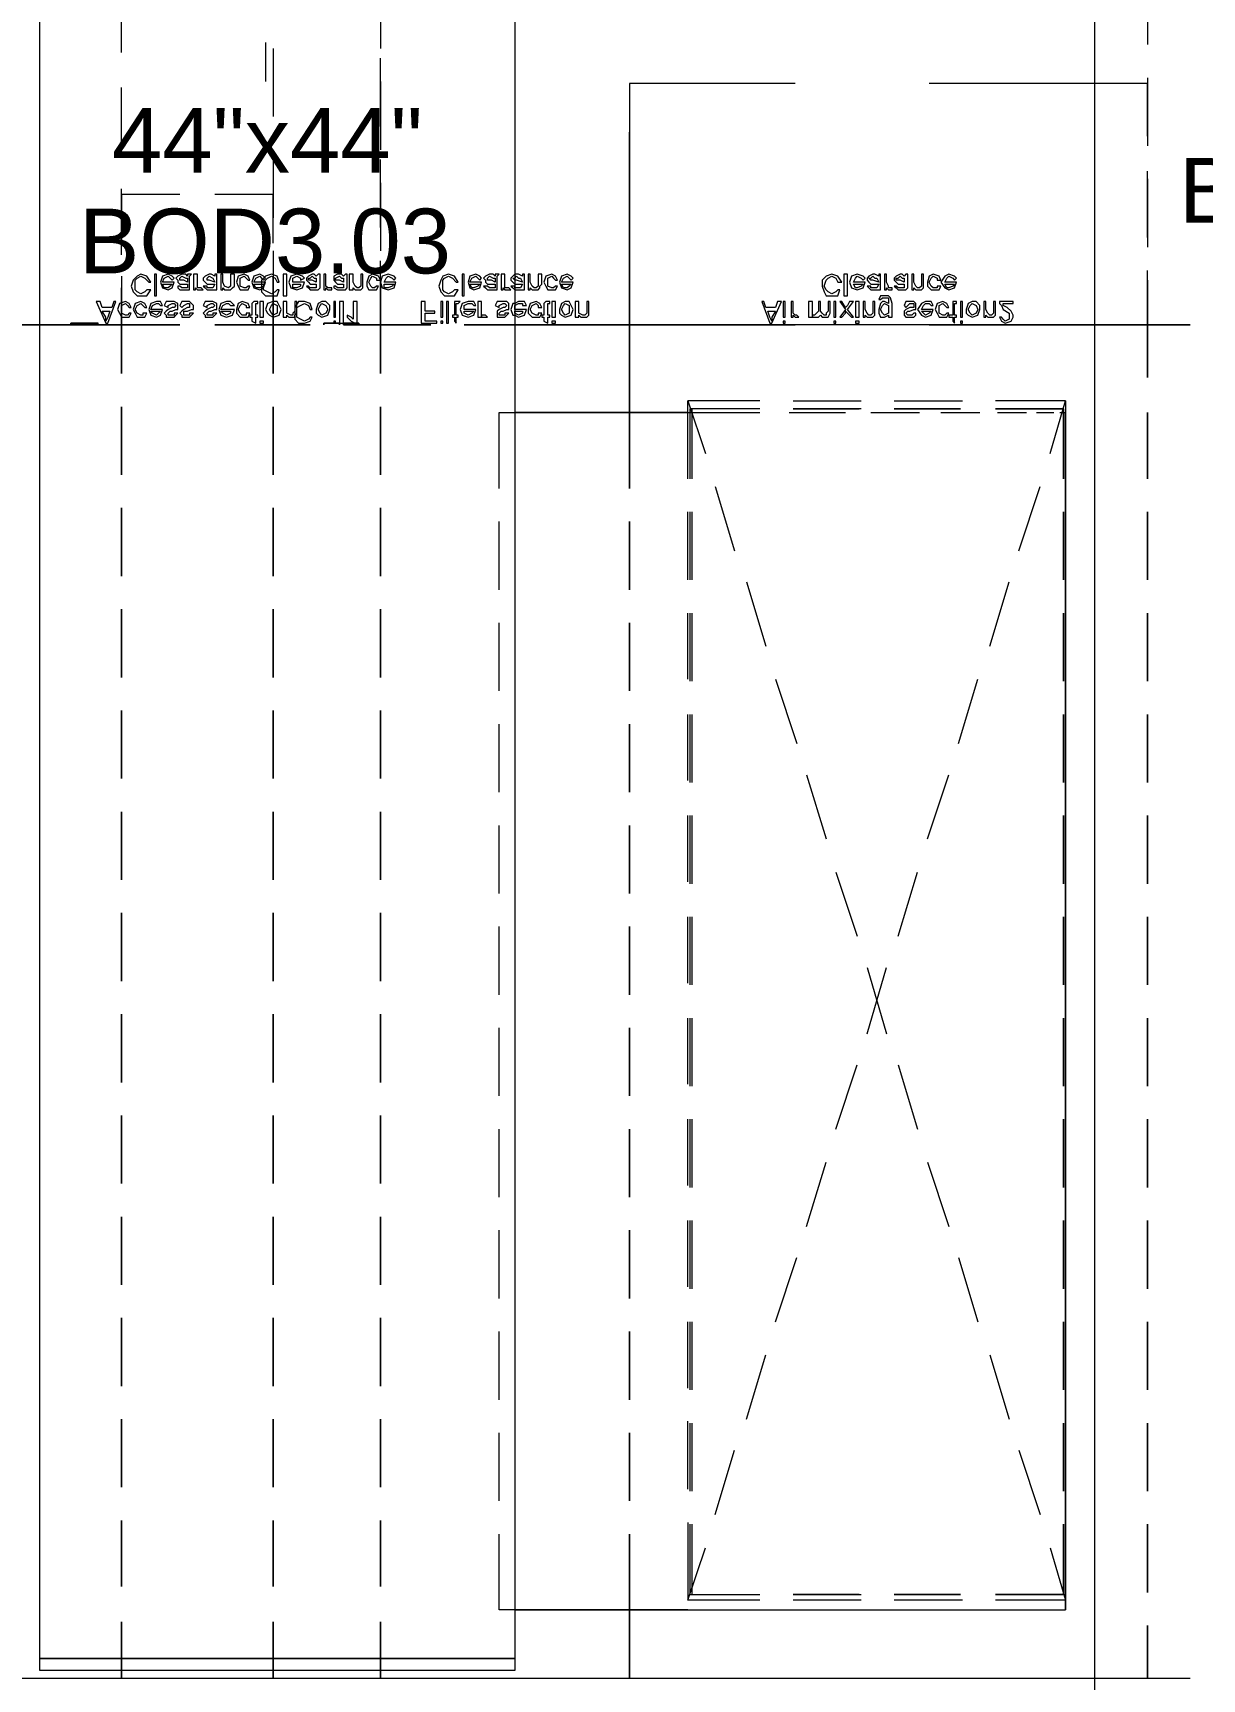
# Model space of a CAD drawing. Header units: metres. Extents: x 39 to 278, y -7 to 151.
# Drawn here: x 59.252 to 62.005, y 26.071 to 29.947 of the extents above; entities that cross this region are included whole.
import ezdxf

# ---------------------------------------------------------------- set-up
doc = ezdxf.new("R2010")
doc.units = ezdxf.units.M
doc.layers.add('HVAC - Ductos', color=5, linetype='Continuous', lineweight=50)
doc.layers.add('PDF_Geometry', color=7, linetype='Continuous', true_color=0xaaaaaa)
doc.layers.add('PDF_Text', color=7, linetype='Continuous')
doc.styles.add('PDF Helvetica', font='')
doc.styles.get('PDF Helvetica').set_extended_font_data('Helvetica')

msp = doc.modelspace()

# ---------------------------------------------------------------- linework, layer by layer
at = {"layer": 'HVAC - Ductos', "lineweight": 0}
for points in [[(62.8706, 31.7708), (62.8706, 25.6703), (61.7522, 25.6703), (61.7522, 31.7708)], [(60.3864, 31.1383), (60.3864, 26.1195), (59.268, 26.1195), (59.268, 31.1383)], [(59.5246, 29.3599), (59.5292, 29.3599), (59.52, 29.3737), (59.5063, 29.3783), (59.4972, 29.3737), (59.488, 29.3645), (59.4834, 29.3507), (59.488, 29.337), (59.4972, 29.3279), (59.5063, 29.3279), (59.52, 29.3279), (59.5292, 29.3416), (59.52, 29.3416), (59.5155, 29.337), (59.5063, 29.3325), (59.4972, 29.337), (59.4926, 29.3416), (59.4926, 29.3507), (59.4926, 29.3645), (59.4972, 29.3691), (59.5063, 29.3737), (59.5155, 29.3691)], [(59.5384, 29.3783), (59.5384, 29.3279), (59.543, 29.3279), (59.543, 29.3783)], [(59.5797, 29.3645), (59.5843, 29.3691), (59.5797, 29.3737), (59.5705, 29.3783), (59.5568, 29.3737), (59.5522, 29.3599), (59.5568, 29.3462), (59.5705, 29.3416), (59.5797, 29.3462), (59.5843, 29.3599), (59.5568, 29.3599), (59.5613, 29.3691), (59.5705, 29.3737), (59.5751, 29.3691)], [(59.6163, 29.3737), (59.6118, 29.3783), (59.6026, 29.3783), (59.5934, 29.3737), (59.5888, 29.3691), (59.5934, 29.3645), (59.5934, 29.3599), (59.598, 29.3553), (59.6072, 29.3553), (59.6163, 29.3553), (59.6163, 29.3462), (59.6072, 29.3462), (59.6026, 29.3462), (59.598, 29.3507), (59.5934, 29.3507), (59.5934, 29.3462), (59.598, 29.3416), (59.6072, 29.3416), (59.6163, 29.3416), (59.6209, 29.3416), (59.6209, 29.3462), (59.6209, 29.3553), (59.6209, 29.3599), (59.6209, 29.3737), (59.6255, 29.3783), (59.6163, 29.3783)], [(59.6301, 29.3783), (59.6301, 29.3416), (59.6347, 29.3416), (59.6347, 29.3462), (59.6392, 29.3416), (59.6438, 29.3416), (59.653, 29.3416), (59.6484, 29.3462), (59.6438, 29.3462), (59.6392, 29.3462), (59.6392, 29.3507), (59.6392, 29.3599), (59.6392, 29.3783)], [(59.6805, 29.3737), (59.6713, 29.3783), (59.6668, 29.3783), (59.6576, 29.3737), (59.653, 29.3691), (59.653, 29.3645), (59.6576, 29.3599), (59.6622, 29.3553), (59.6668, 29.3553), (59.6805, 29.3553), (59.6759, 29.3462), (59.6713, 29.3462), (59.6622, 29.3462), (59.6622, 29.3507), (59.653, 29.3507), (59.6576, 29.3462), (59.6622, 29.3416), (59.6713, 29.3416), (59.6805, 29.3416), (59.6851, 29.3416), (59.6851, 29.3462), (59.6851, 29.3553), (59.6851, 29.3599), (59.6851, 29.3737), (59.6851, 29.3783), (59.6805, 29.3783)], [(59.6942, 29.3783), (59.6942, 29.3416), (59.6988, 29.3416), (59.6988, 29.3462), (59.7034, 29.3416), (59.7126, 29.3416), (59.7172, 29.3416), (59.7218, 29.3462), (59.7263, 29.3507), (59.7263, 29.3553), (59.7263, 29.3783), (59.7172, 29.3783), (59.7172, 29.3553), (59.7172, 29.3507), (59.7126, 29.3462), (59.7034, 29.3507), (59.6988, 29.3599), (59.6988, 29.3783)], [(59.7584, 29.3645), (59.763, 29.3645), (59.7584, 29.3737), (59.7493, 29.3783), (59.7355, 29.3737), (59.7309, 29.3599), (59.7355, 29.3507), (59.7401, 29.3416), (59.7493, 29.3416), (59.7584, 29.3416), (59.763, 29.3507), (59.7584, 29.3507), (59.7539, 29.3462), (59.7493, 29.3462), (59.7401, 29.3507), (59.7401, 29.3599), (59.7401, 29.3691), (59.7493, 29.3737), (59.7539, 29.3691)], [(59.795, 29.3645), (59.7996, 29.3691), (59.795, 29.3737), (59.7859, 29.3783), (59.7722, 29.3737), (59.7676, 29.3599), (59.7722, 29.3462), (59.7859, 29.3416), (59.795, 29.3462), (59.7996, 29.3599), (59.7722, 29.3599), (59.7768, 29.3691), (59.7859, 29.3737), (59.7905, 29.3691)], [(59.8272, 29.3599), (59.8318, 29.3599), (59.8272, 29.3737), (59.8134, 29.3783), (59.7996, 29.3737), (59.7905, 29.3645), (59.7905, 29.3507), (59.7905, 29.337), (59.7996, 29.3279), (59.8134, 29.3279), (59.8272, 29.3279), (59.8318, 29.3416), (59.8272, 29.3416), (59.8226, 29.337), (59.8134, 29.3325), (59.8042, 29.337), (59.795, 29.3416), (59.795, 29.3507), (59.7996, 29.3645), (59.8042, 29.3691), (59.8134, 29.3737), (59.8226, 29.3691)], [(59.8409, 29.3783), (59.8409, 29.3279), (59.8501, 29.3279), (59.8501, 29.3783)], [(59.8822, 29.3645), (59.8914, 29.3691), (59.8868, 29.3737), (59.873, 29.3783), (59.8593, 29.3737), (59.8547, 29.3599), (59.8593, 29.3462), (59.873, 29.3416), (59.8868, 29.3462), (59.8914, 29.3599), (59.8638, 29.3599), (59.8638, 29.3691), (59.873, 29.3737), (59.8822, 29.3691)], [(59.9188, 29.3737), (59.9142, 29.3783), (59.9097, 29.3783), (59.9005, 29.3737), (59.8959, 29.3691), (59.8959, 29.3645), (59.9005, 29.3599), (59.9051, 29.3553), (59.9097, 29.3553), (59.9188, 29.3553), (59.9188, 29.3462), (59.9142, 29.3462), (59.9051, 29.3462), (59.9005, 29.3507), (59.8959, 29.3507), (59.9005, 29.3462), (59.9051, 29.3416), (59.9142, 29.3416), (59.9188, 29.3416), (59.9234, 29.3416), (59.928, 29.3462), (59.928, 29.3553), (59.928, 29.3599), (59.928, 29.3737), (59.928, 29.3783), (59.9234, 29.3783)], [(59.9372, 29.3783), (59.9372, 29.3416), (59.9418, 29.3416), (59.9418, 29.3462), (59.9464, 29.3416), (59.9509, 29.3416), (59.9555, 29.3416), (59.9555, 29.3462), (59.9509, 29.3462), (59.9464, 29.3462), (59.9418, 29.3507), (59.9418, 29.3599), (59.9418, 29.3783)], [(59.983, 29.3737), (59.9784, 29.3783), (59.9692, 29.3783), (59.9601, 29.3737), (59.9601, 29.3691), (59.9601, 29.3645), (59.9646, 29.3599), (59.9692, 29.3553), (59.9738, 29.3553), (59.983, 29.3553), (59.983, 29.3462), (59.9738, 29.3462), (59.9692, 29.3462), (59.9646, 29.3507), (59.9601, 29.3507), (59.9601, 29.3462), (59.9692, 29.3416), (59.9738, 29.3416), (59.983, 29.3416), (59.9876, 29.3416), (59.9922, 29.3462), (59.9922, 29.3553), (59.9922, 29.3599), (59.9922, 29.3737), (59.9922, 29.3783), (59.9876, 29.3783)], [(59.9968, 29.3783), (59.9968, 29.3416), (60.0059, 29.3416), (60.0059, 29.3462), (60.0105, 29.3416), (60.0151, 29.3416), (60.0243, 29.3416), (60.0289, 29.3462), (60.0289, 29.3507), (60.0289, 29.3553), (60.0289, 29.3783), (60.0243, 29.3783), (60.0243, 29.3553), (60.0243, 29.3507), (60.0197, 29.3462), (60.0151, 29.3462), (60.0105, 29.3507), (60.0059, 29.3599), (60.0059, 29.3783)], [(60.0609, 29.3645), (60.0701, 29.3645), (60.0655, 29.3737), (60.0518, 29.3783), (60.0426, 29.3737), (60.038, 29.3599), (60.038, 29.3507), (60.0426, 29.3416), (60.0518, 29.3416), (60.0609, 29.3416), (60.0655, 29.3507), (60.0609, 29.3507), (60.0564, 29.3462), (60.0518, 29.3462), (60.0472, 29.3507), (60.0426, 29.3599), (60.0472, 29.3691), (60.0518, 29.3737), (60.0609, 29.3691)], [(60.1022, 29.3645), (60.1068, 29.3691), (60.1022, 29.3737), (60.0884, 29.3783), (60.0746, 29.3737), (60.0701, 29.3599), (60.0746, 29.3462), (60.0884, 29.3416), (60.1022, 29.3462), (60.1068, 29.3599), (60.0792, 29.3599), (60.0838, 29.3691), (60.0884, 29.3737), (60.0976, 29.3691)], [(60.2488, 29.3599), (60.2534, 29.3599), (60.2442, 29.3737), (60.2305, 29.3783), (60.2168, 29.3737), (60.2122, 29.3645), (60.2076, 29.3507), (60.2122, 29.337), (60.2214, 29.3279), (60.2305, 29.3279), (60.2442, 29.3279), (60.2534, 29.3416), (60.2442, 29.3416), (60.2396, 29.337), (60.2305, 29.3325), (60.2214, 29.337), (60.2168, 29.3416), (60.2168, 29.3507), (60.2168, 29.3645), (60.2214, 29.3691), (60.2305, 29.3737), (60.2396, 29.3691)], [(60.2626, 29.3783), (60.2626, 29.3279), (60.2672, 29.3279), (60.2672, 29.3783)], [(60.3039, 29.3645), (60.3084, 29.3691), (60.3039, 29.3737), (60.2947, 29.3783), (60.2809, 29.3737), (60.2764, 29.3599), (60.2809, 29.3462), (60.2901, 29.3416), (60.3039, 29.3462), (60.3084, 29.3599), (60.2809, 29.3599), (60.2855, 29.3691), (60.2947, 29.3737), (60.2993, 29.3691)], [(60.3405, 29.3737), (60.3359, 29.3783), (60.3268, 29.3783), (60.3176, 29.3737), (60.313, 29.3691), (60.3176, 29.3645), (60.3176, 29.3599), (60.3222, 29.3553), (60.3268, 29.3553), (60.3405, 29.3553), (60.3405, 29.3462), (60.3314, 29.3462), (60.3268, 29.3462), (60.3222, 29.3507), (60.313, 29.3507), (60.3176, 29.3462), (60.3222, 29.3416), (60.3314, 29.3416), (60.3405, 29.3416), (60.3451, 29.3416), (60.3451, 29.3462), (60.3451, 29.3553), (60.3451, 29.3599), (60.3451, 29.3737), (60.3496, 29.3783), (60.3405, 29.3783)], [(60.3542, 29.3783), (60.3542, 29.3416), (60.3588, 29.3416), (60.3588, 29.3462), (60.3634, 29.3416), (60.368, 29.3416), (60.3772, 29.3416), (60.3726, 29.3462), (60.368, 29.3462), (60.3634, 29.3462), (60.3634, 29.3507), (60.3634, 29.3599), (60.3634, 29.3783)], [(60.3864, 29.3507), (60.3772, 29.3507), (60.3818, 29.3462), (60.3864, 29.3416), (60.3955, 29.3416), (60.4047, 29.3416), (60.4093, 29.3416), (60.4093, 29.3462), (60.4093, 29.3553), (60.4093, 29.3599), (60.4093, 29.3737), (60.4093, 29.3783), (60.4047, 29.3783), (60.4047, 29.3737), (60.3955, 29.3783), (60.3909, 29.3783), (60.3864, 29.3783), (60.3818, 29.3737), (60.3772, 29.3691), (60.3772, 29.3645), (60.3818, 29.3599), (60.3864, 29.3553), (60.3909, 29.3553), (60.4047, 29.3553), (60.4001, 29.3462), (60.3955, 29.3462), (60.3864, 29.3462)], [(60.4184, 29.3783), (60.4184, 29.3416), (60.423, 29.3416), (60.423, 29.3462), (60.4276, 29.3416), (60.4368, 29.3416), (60.4414, 29.3416), (60.4459, 29.3462), (60.4459, 29.3507), (60.4505, 29.3553), (60.4505, 29.3783), (60.4414, 29.3783), (60.4414, 29.3553), (60.4414, 29.3507), (60.4368, 29.3462), (60.4322, 29.3462), (60.4276, 29.3507), (60.423, 29.3599), (60.423, 29.3783)], [(60.4826, 29.3645), (60.4872, 29.3645), (60.4826, 29.3737), (60.4734, 29.3783), (60.4597, 29.3737), (60.4551, 29.3599), (60.4597, 29.3507), (60.4642, 29.3416), (60.4734, 29.3416), (60.4826, 29.3416), (60.4872, 29.3507), (60.4826, 29.3507), (60.478, 29.3462), (60.4734, 29.3462), (60.4642, 29.3507), (60.4642, 29.3599), (60.4642, 29.3691), (60.4734, 29.3737), (60.478, 29.3691)], [(60.5192, 29.3645), (60.5238, 29.3691), (60.5192, 29.3737), (60.5101, 29.3783), (60.4964, 29.3737), (60.4918, 29.3599), (60.4964, 29.3462), (60.5101, 29.3416), (60.5192, 29.3462), (60.5238, 29.3599), (60.4964, 29.3599), (60.5009, 29.3691), (60.5101, 29.3737), (60.5146, 29.3691)], [(61.1472, 29.3599), (61.1564, 29.3599), (61.1472, 29.3737), (61.1334, 29.3783), (61.1197, 29.3737), (61.1105, 29.3645), (61.1105, 29.3507), (61.1151, 29.337), (61.1197, 29.3279), (61.1334, 29.3279), (61.1472, 29.3279), (61.1518, 29.3416), (61.1472, 29.3416), (61.1426, 29.337), (61.1334, 29.3325), (61.1243, 29.337), (61.1197, 29.3416), (61.1151, 29.3507), (61.1197, 29.3645), (61.1243, 29.3691), (61.1334, 29.3737), (61.1426, 29.3691)], [(61.161, 29.3783), (61.161, 29.3279), (61.1701, 29.3279), (61.1701, 29.3783)], [(61.2068, 29.3645), (61.2114, 29.3691), (61.2068, 29.3737), (61.193, 29.3783), (61.1792, 29.3737), (61.1747, 29.3599), (61.1792, 29.3462), (61.193, 29.3416), (61.2068, 29.3462), (61.2114, 29.3599), (61.1838, 29.3599), (61.1884, 29.3691), (61.193, 29.3737), (61.2022, 29.3691)], [(61.2434, 29.3737), (61.2343, 29.3783), (61.2297, 29.3783), (61.2205, 29.3737), (61.216, 29.3691), (61.216, 29.3645), (61.2205, 29.3599), (61.2251, 29.3553), (61.2297, 29.3553), (61.2434, 29.3553), (61.2388, 29.3462), (61.2343, 29.3462), (61.2251, 29.3462), (61.2251, 29.3507), (61.216, 29.3507), (61.2205, 29.3462), (61.2251, 29.3416), (61.2343, 29.3416), (61.2434, 29.3416), (61.248, 29.3416), (61.248, 29.3462), (61.248, 29.3553), (61.248, 29.3599), (61.248, 29.3737), (61.248, 29.3783), (61.2434, 29.3783)], [(61.2572, 29.3783), (61.2572, 29.3416), (61.2618, 29.3416), (61.2618, 29.3462), (61.2664, 29.3416), (61.271, 29.3416), (61.2755, 29.3416), (61.2755, 29.3462), (61.271, 29.3462), (61.2664, 29.3462), (61.2664, 29.3507), (61.2618, 29.3599), (61.2618, 29.3783)], [(61.303, 29.3737), (61.2984, 29.3783), (61.2938, 29.3783), (61.2847, 29.3737), (61.2801, 29.3691), (61.2801, 29.3645), (61.2847, 29.3599), (61.2892, 29.3553), (61.2938, 29.3553), (61.303, 29.3553), (61.303, 29.3462), (61.2938, 29.3462), (61.2892, 29.3462), (61.2847, 29.3507), (61.2801, 29.3507), (61.2847, 29.3462), (61.2892, 29.3416), (61.2984, 29.3416), (61.303, 29.3416), (61.3076, 29.3416), (61.3122, 29.3462), (61.3122, 29.3553), (61.3122, 29.3599), (61.3122, 29.3737), (61.3122, 29.3783), (61.3076, 29.3783)], [(61.3214, 29.3783), (61.3214, 29.3416), (61.326, 29.3416), (61.326, 29.3462), (61.3305, 29.3416), (61.3397, 29.3416), (61.3442, 29.3416), (61.3488, 29.3462), (61.3488, 29.3507), (61.3488, 29.3553), (61.3488, 29.3783), (61.3442, 29.3783), (61.3442, 29.3553), (61.3442, 29.3507), (61.3397, 29.3462), (61.3351, 29.3462), (61.3305, 29.3507), (61.326, 29.3599), (61.326, 29.3783)], [(61.381, 29.3645), (61.3901, 29.3645), (61.3855, 29.3737), (61.3718, 29.3783), (61.3626, 29.3737), (61.358, 29.3599), (61.358, 29.3507), (61.3672, 29.3416), (61.3718, 29.3416), (61.3855, 29.3416), (61.3901, 29.3507), (61.381, 29.3507), (61.381, 29.3462), (61.3718, 29.3462), (61.3672, 29.3507), (61.3626, 29.3599), (61.3672, 29.3691), (61.3718, 29.3737), (61.381, 29.3691)], [(61.4222, 29.3645), (61.4268, 29.3691), (61.4222, 29.3737), (61.4084, 29.3783), (61.3993, 29.3737), (61.3901, 29.3599), (61.3993, 29.3462), (61.4084, 29.3416), (61.4222, 29.3462), (61.4268, 29.3599), (61.3993, 29.3599), (61.4039, 29.3691), (61.4084, 29.3737), (61.4176, 29.3691)], [(59.5568, 29.3553), (59.5797, 29.3553), (59.5751, 29.3507), (59.5705, 29.3462), (59.5613, 29.3462)], [(59.6163, 29.3599), (59.6072, 29.3645), (59.6026, 29.3645), (59.598, 29.3645), (59.598, 29.3691), (59.6026, 29.3737), (59.6118, 29.3691), (59.6163, 29.3691)], [(59.6805, 29.3599), (59.6668, 29.3645), (59.6622, 29.3645), (59.6622, 29.3691), (59.6668, 29.3737), (59.6759, 29.3691)], [(59.7722, 29.3553), (59.795, 29.3553), (59.795, 29.3507), (59.7859, 29.3462), (59.7768, 29.3462)], [(59.8638, 29.3553), (59.8822, 29.3553), (59.8822, 29.3507), (59.873, 29.3462), (59.8638, 29.3462)], [(59.9188, 29.3599), (59.9097, 29.3645), (59.9051, 29.3645), (59.9005, 29.3645), (59.9005, 29.3691), (59.9051, 29.3691), (59.9097, 29.3737), (59.9142, 29.3691), (59.9188, 29.3691)], [(59.983, 29.3599), (59.9738, 29.3645), (59.9692, 29.3645), (59.9646, 29.3645), (59.9646, 29.3691), (59.9738, 29.3737), (59.9784, 29.3691), (59.983, 29.3691)], [(60.0792, 29.3553), (60.1022, 29.3553), (60.0976, 29.3507), (60.0884, 29.3462), (60.0792, 29.3462)], [(60.2809, 29.3553), (60.3039, 29.3553), (60.2993, 29.3507), (60.2901, 29.3462), (60.2855, 29.3462)], [(60.3405, 29.3599), (60.3314, 29.3645), (60.3222, 29.3645), (60.3222, 29.3691), (60.3268, 29.3737), (60.3359, 29.3691), (60.3405, 29.3691)], [(60.4047, 29.3599), (60.3909, 29.3645), (60.3864, 29.3645), (60.3818, 29.3691), (60.3864, 29.3691), (60.3909, 29.3737), (60.3955, 29.3691), (60.4001, 29.3691)], [(60.4964, 29.3553), (60.5192, 29.3553), (60.5146, 29.3507), (60.5101, 29.3462), (60.5009, 29.3462)], [(61.1838, 29.3553), (61.2068, 29.3553), (61.2022, 29.3507), (61.193, 29.3462), (61.1884, 29.3462)], [(61.2434, 29.3599), (61.2297, 29.3645), (61.2251, 29.3645), (61.2205, 29.3691), (61.2251, 29.3691), (61.2297, 29.3737), (61.2343, 29.3691), (61.2388, 29.3691)], [(61.303, 29.3599), (61.2938, 29.3645), (61.2892, 29.3645), (61.2847, 29.3645), (61.2847, 29.3691), (61.2892, 29.3691), (61.2938, 29.3737), (61.2984, 29.3691), (61.303, 29.3691)], [(61.3993, 29.3553), (61.4222, 29.3553), (61.4176, 29.3507), (61.4084, 29.3462), (61.4039, 29.3462)], [(59.4009, 29.3141), (59.4238, 29.2637), (59.4284, 29.2637), (59.4468, 29.3141), (59.4422, 29.3141), (59.4376, 29.3003), (59.4146, 29.3003), (59.4101, 29.3141)], [(59.4789, 29.3003), (59.4834, 29.3003), (59.4789, 29.3095), (59.4697, 29.3141), (59.4559, 29.3095), (59.4513, 29.2957), (59.4559, 29.2866), (59.4605, 29.2775), (59.4697, 29.2775), (59.4789, 29.2775), (59.4834, 29.2866), (59.4789, 29.2866), (59.4743, 29.282), (59.4697, 29.282), (59.4605, 29.2866), (59.4605, 29.2957), (59.4605, 29.3049), (59.4697, 29.3095), (59.4743, 29.3049)], [(59.5155, 29.3003), (59.52, 29.3003), (59.5155, 29.3095), (59.5063, 29.3141), (59.4926, 29.3095), (59.488, 29.2957), (59.4926, 29.2866), (59.4972, 29.2775), (59.5063, 29.2775), (59.5155, 29.2775), (59.52, 29.2866), (59.5109, 29.2866), (59.5109, 29.282), (59.5063, 29.282), (59.4972, 29.2866), (59.4926, 29.2957), (59.4972, 29.3049), (59.5063, 29.3095), (59.5109, 29.3049)], [(59.5522, 29.3049), (59.5568, 29.3049), (59.5522, 29.3141), (59.543, 29.3141), (59.5292, 29.3095), (59.5246, 29.2957), (59.5292, 29.282), (59.543, 29.2775), (59.5522, 29.282), (59.5568, 29.2957), (59.5292, 29.2957), (59.5338, 29.3049), (59.543, 29.3095), (59.5476, 29.3095)], [(59.5613, 29.3049), (59.5705, 29.3003), (59.5705, 29.3049), (59.5797, 29.3095), (59.5843, 29.3095), (59.5888, 29.3049), (59.5843, 29.3003), (59.5797, 29.3003), (59.5705, 29.2957), (59.5659, 29.2912), (59.5613, 29.2866), (59.5659, 29.282), (59.5659, 29.2775), (59.5705, 29.2775), (59.5751, 29.2775), (59.5843, 29.2775), (59.5888, 29.282), (59.5934, 29.2866), (59.5843, 29.2866), (59.5843, 29.282), (59.5797, 29.282), (59.5705, 29.282), (59.5705, 29.2866), (59.5751, 29.2912), (59.5797, 29.2912), (59.5888, 29.2957), (59.5934, 29.2957), (59.5934, 29.3049), (59.5934, 29.3095), (59.5843, 29.3141), (59.5797, 29.3141), (59.5659, 29.3141)], [(59.598, 29.3049), (59.6026, 29.3003), (59.6072, 29.3049), (59.6163, 29.3095), (59.6209, 29.3095), (59.6209, 29.3049), (59.6209, 29.3003), (59.6163, 29.3003), (59.6072, 29.2957), (59.6026, 29.2912), (59.598, 29.2866), (59.6026, 29.282), (59.6026, 29.2775), (59.6072, 29.2775), (59.6118, 29.2775), (59.6209, 29.2775), (59.6255, 29.282), (59.6301, 29.2866), (59.6209, 29.2866), (59.6209, 29.282), (59.6118, 29.282), (59.6072, 29.282), (59.6072, 29.2866), (59.6072, 29.2912), (59.6163, 29.2912), (59.6255, 29.2957), (59.6301, 29.2957), (59.6301, 29.3049), (59.6255, 29.3095), (59.6209, 29.3141), (59.6163, 29.3141), (59.6026, 29.3141)], [(59.653, 29.3049), (59.6622, 29.3003), (59.6622, 29.3049), (59.6713, 29.3095), (59.6759, 29.3095), (59.6805, 29.3049), (59.6759, 29.3003), (59.6713, 29.3003), (59.6622, 29.2957), (59.6576, 29.2912), (59.653, 29.2866), (59.6576, 29.282), (59.6576, 29.2775), (59.6622, 29.2775), (59.6668, 29.2775), (59.6759, 29.2775), (59.6805, 29.282), (59.6851, 29.2866), (59.6759, 29.2866), (59.6759, 29.282), (59.6713, 29.282), (59.6622, 29.282), (59.6622, 29.2866), (59.6668, 29.2912), (59.6713, 29.2912), (59.6805, 29.2957), (59.6851, 29.2957), (59.6851, 29.3049), (59.6851, 29.3095), (59.6759, 29.3141), (59.6713, 29.3141), (59.6576, 29.3141)], [(59.7172, 29.3049), (59.7263, 29.3049), (59.7172, 29.3141), (59.708, 29.3141), (59.6942, 29.3095), (59.6896, 29.2957), (59.6942, 29.282), (59.708, 29.2775), (59.7218, 29.282), (59.7263, 29.2957), (59.6942, 29.2957), (59.6988, 29.3049), (59.708, 29.3095), (59.7126, 29.3095)], [(59.7539, 29.3003), (59.763, 29.3003), (59.7584, 29.3095), (59.7447, 29.3141), (59.7355, 29.3095), (59.7309, 29.2957), (59.7309, 29.2866), (59.7401, 29.2775), (59.7447, 29.2775), (59.7584, 29.2775), (59.763, 29.2866), (59.7539, 29.2866), (59.7539, 29.282), (59.7447, 29.282), (59.7401, 29.2866), (59.7355, 29.2957), (59.7401, 29.3049), (59.7447, 29.3095), (59.7539, 29.3049)], [(59.7814, 29.3095), (59.7814, 29.3141), (59.7768, 29.3141), (59.7722, 29.3141), (59.7676, 29.3095), (59.7676, 29.3049), (59.7676, 29.282), (59.763, 29.282), (59.763, 29.2775), (59.7676, 29.2775), (59.7676, 29.2683), (59.7768, 29.2637), (59.7768, 29.2775), (59.7814, 29.2775), (59.7814, 29.282), (59.7768, 29.282), (59.7768, 29.3049), (59.7768, 29.3095)], [(59.7859, 29.3141), (59.7859, 29.2775), (59.795, 29.2775), (59.795, 29.3141)], [(59.7996, 29.2957), (59.8042, 29.2866), (59.8088, 29.282), (59.818, 29.2775), (59.8318, 29.282), (59.8364, 29.2957), (59.8318, 29.3049), (59.8272, 29.3141), (59.818, 29.3141), (59.8042, 29.3095)], [(59.8088, 29.2957), (59.8134, 29.3049), (59.818, 29.3095), (59.8272, 29.3049), (59.8272, 29.2957), (59.8272, 29.2866), (59.818, 29.282), (59.8134, 29.2866)], [(59.8409, 29.3141), (59.8409, 29.2775), (59.8501, 29.2775), (59.8501, 29.282), (59.8547, 29.2775), (59.8593, 29.2775), (59.8684, 29.2775), (59.8684, 29.282), (59.873, 29.2866), (59.873, 29.2912), (59.873, 29.3141), (59.8684, 29.3141), (59.8684, 29.2912), (59.8638, 29.2866), (59.8638, 29.282), (59.8593, 29.282), (59.8501, 29.2866), (59.8501, 29.2957), (59.8501, 29.3141)], [(59.9051, 29.2957), (59.9097, 29.2957), (59.9051, 29.3095), (59.8914, 29.3141), (59.8776, 29.3141), (59.8684, 29.3003), (59.8684, 29.2866), (59.8684, 29.2729), (59.8776, 29.2637), (59.8914, 29.2637), (59.9051, 29.2683), (59.9097, 29.2775), (59.9051, 29.2775), (59.9005, 29.2729), (59.8914, 29.2683), (59.8822, 29.2729), (59.873, 29.2775), (59.873, 29.2866), (59.873, 29.3003), (59.8822, 29.3049), (59.8914, 29.3095), (59.9005, 29.3049)], [(59.9188, 29.2957), (59.9188, 29.2866), (59.9234, 29.282), (59.9326, 29.2775), (59.9464, 29.282), (59.9509, 29.2957), (59.9509, 29.3049), (59.9418, 29.3141), (59.9326, 29.3141), (59.9234, 29.3095)], [(59.9234, 29.2957), (59.928, 29.3049), (59.9326, 29.3095), (59.9418, 29.3049), (59.9464, 29.2957), (59.9418, 29.2866), (59.9326, 29.282), (59.928, 29.2866)], [(59.9601, 29.3141), (59.9601, 29.2775), (59.9646, 29.2775), (59.9646, 29.3141)], [(59.9738, 29.3141), (59.9738, 29.2637), (59.983, 29.2637), (59.983, 29.3141)], [(60.0151, 29.3141), (60.0059, 29.3141), (60.0059, 29.2729), (60.0014, 29.2775), (59.9922, 29.282), (59.9922, 29.2775), (60.0014, 29.2683), (60.0105, 29.2637), (60.0151, 29.2637)], [(60.1664, 29.3141), (60.1664, 29.2637), (60.203, 29.2637), (60.203, 29.2683), (60.1755, 29.2683), (60.1755, 29.2866), (60.1984, 29.2866), (60.1984, 29.2912), (60.1755, 29.2912), (60.1755, 29.3141)], [(60.2122, 29.3141), (60.2122, 29.2775), (60.2168, 29.2775), (60.2168, 29.3141)], [(60.2259, 29.3141), (60.2259, 29.2637), (60.2305, 29.2637), (60.2305, 29.3141)], [(60.2534, 29.3095), (60.258, 29.3141), (60.2534, 29.3141), (60.2442, 29.3141), (60.2442, 29.3095), (60.2442, 29.3049), (60.2442, 29.282), (60.2396, 29.282), (60.2396, 29.2775), (60.2442, 29.2775), (60.2442, 29.2683), (60.2488, 29.2637), (60.2488, 29.2775), (60.2534, 29.2775), (60.2534, 29.282), (60.2488, 29.282), (60.2488, 29.3049), (60.2488, 29.3095)], [(60.2901, 29.3049), (60.2947, 29.3049), (60.2901, 29.3141), (60.2764, 29.3141), (60.2626, 29.3095), (60.258, 29.2957), (60.2626, 29.282), (60.2764, 29.2775), (60.2901, 29.282), (60.2947, 29.2957), (60.2672, 29.2957), (60.2672, 29.3049), (60.2764, 29.3095), (60.2855, 29.3095)], [(60.2993, 29.3141), (60.2993, 29.2775), (60.3084, 29.2775), (60.3084, 29.282), (60.3084, 29.2775), (60.313, 29.2775), (60.3222, 29.2775), (60.3176, 29.282), (60.313, 29.282), (60.3084, 29.282), (60.3084, 29.2866), (60.3084, 29.2957), (60.3084, 29.3141)], [(60.3405, 29.3049), (60.3496, 29.3003), (60.3496, 29.3049), (60.3588, 29.3095), (60.3634, 29.3095), (60.368, 29.3049), (60.3634, 29.3003), (60.3588, 29.3003), (60.3496, 29.2957), (60.3451, 29.2912), (60.3451, 29.2866), (60.3451, 29.282), (60.3451, 29.2775), (60.3496, 29.2775), (60.3588, 29.2775), (60.3634, 29.2775), (60.368, 29.282), (60.3726, 29.2866), (60.3634, 29.2866), (60.3634, 29.282), (60.3588, 29.282), (60.3496, 29.282), (60.3496, 29.2866), (60.3542, 29.2912), (60.3588, 29.2912), (60.368, 29.2957), (60.3726, 29.2957), (60.3726, 29.3049), (60.3726, 29.3095), (60.368, 29.3141), (60.3588, 29.3141), (60.3451, 29.3141)], [(60.3864, 29.2957), (60.3864, 29.3003), (60.3864, 29.3049), (60.3955, 29.3095), (60.4047, 29.3095), (60.4047, 29.3049), (60.4138, 29.3049), (60.4093, 29.3141), (60.3955, 29.3141), (60.3864, 29.3095), (60.3818, 29.3095), (60.3772, 29.2957), (60.3818, 29.282), (60.3864, 29.282), (60.3955, 29.2775), (60.4093, 29.282), (60.4138, 29.2957)], [(60.4414, 29.3003), (60.4505, 29.3003), (60.4459, 29.3095), (60.4368, 29.3141), (60.423, 29.3095), (60.4184, 29.2957), (60.4184, 29.2866), (60.4276, 29.2775), (60.4368, 29.2775), (60.4459, 29.2775), (60.4505, 29.2866), (60.4414, 29.2866), (60.4414, 29.282), (60.4368, 29.282), (60.4276, 29.2866), (60.423, 29.2957), (60.4276, 29.3049), (60.4368, 29.3095), (60.4414, 29.3049)], [(60.4688, 29.3095), (60.4688, 29.3141), (60.4642, 29.3141), (60.4597, 29.3141), (60.4551, 29.3095), (60.4551, 29.3049), (60.4551, 29.282), (60.4505, 29.282), (60.4505, 29.2775), (60.4551, 29.2775), (60.4551, 29.2683), (60.4642, 29.2637), (60.4642, 29.2775), (60.4688, 29.2775), (60.4688, 29.282), (60.4642, 29.282), (60.4642, 29.3049), (60.4642, 29.3095)], [(60.4734, 29.3141), (60.4734, 29.2775), (60.4826, 29.2775), (60.4826, 29.3141)], [(60.4918, 29.2957), (60.4918, 29.2866), (60.4964, 29.282), (60.5055, 29.2775), (60.5192, 29.282), (60.5238, 29.2957), (60.5192, 29.3049), (60.5146, 29.3141), (60.5055, 29.3141), (60.4964, 29.3095)], [(60.4964, 29.2957), (60.5009, 29.3049), (60.5055, 29.3095), (60.5146, 29.3049), (60.5146, 29.2957), (60.5146, 29.2866), (60.5055, 29.282), (60.5009, 29.2866)], [(60.5284, 29.3141), (60.5284, 29.2775), (60.5376, 29.2775), (60.5376, 29.282), (60.5422, 29.2775), (60.5468, 29.2775), (60.5559, 29.2775), (60.5605, 29.282), (60.5605, 29.2866), (60.5605, 29.2912), (60.5605, 29.3141), (60.5559, 29.3141), (60.5559, 29.2912), (60.5559, 29.2866), (60.5514, 29.282), (60.5468, 29.282), (60.5376, 29.2866), (60.5376, 29.2957), (60.5376, 29.3141)], [(60.9684, 29.3141), (60.9868, 29.2637), (60.9914, 29.2637), (61.0142, 29.3141), (61.0051, 29.3141), (61.0005, 29.3003), (60.9776, 29.3003), (60.973, 29.3141)], [(61.0188, 29.3141), (61.0188, 29.2775), (61.0234, 29.2775), (61.0234, 29.3141)], [(61.0372, 29.3141), (61.0372, 29.2775), (61.0418, 29.2775), (61.0418, 29.282), (61.0464, 29.2775), (61.0555, 29.2775), (61.051, 29.282), (61.0464, 29.282), (61.0418, 29.2866), (61.0418, 29.2957), (61.0418, 29.3141)], [(61.0784, 29.3141), (61.0784, 29.2775), (61.0876, 29.2775), (61.0876, 29.282), (61.0876, 29.2775), (61.0968, 29.2775), (61.1014, 29.2775), (61.106, 29.282), (61.1105, 29.2775), (61.1151, 29.2775), (61.1243, 29.2775), (61.1289, 29.2866), (61.1289, 29.3141), (61.1243, 29.3141), (61.1243, 29.2912), (61.1197, 29.2866), (61.1197, 29.282), (61.1151, 29.282), (61.1105, 29.2866), (61.106, 29.2912), (61.106, 29.3141), (61.1014, 29.3141), (61.1014, 29.2912), (61.0968, 29.2866), (61.0922, 29.282), (61.0876, 29.282), (61.0876, 29.2866), (61.0876, 29.2957), (61.0876, 29.3141)], [(61.138, 29.3141), (61.138, 29.2775), (61.1426, 29.2775), (61.1426, 29.3141)], [(61.1518, 29.3141), (61.1655, 29.2957), (61.1518, 29.2775), (61.1564, 29.2775), (61.1655, 29.2866), (61.1655, 29.2912), (61.1701, 29.2866), (61.1792, 29.2775), (61.1838, 29.2775), (61.1701, 29.2957), (61.1838, 29.3141), (61.1747, 29.3141), (61.1701, 29.3049), (61.1655, 29.3003), (61.1564, 29.3141)], [(61.1884, 29.3141), (61.1884, 29.2775), (61.1976, 29.2775), (61.1976, 29.3141)], [(61.2068, 29.3141), (61.2068, 29.2775), (61.2114, 29.2775), (61.2114, 29.282), (61.216, 29.2775), (61.2251, 29.2775), (61.2297, 29.2775), (61.2343, 29.282), (61.2343, 29.2866), (61.2343, 29.2912), (61.2343, 29.3141), (61.2297, 29.3141), (61.2297, 29.2912), (61.2297, 29.2866), (61.2251, 29.282), (61.2205, 29.282), (61.216, 29.2866), (61.2114, 29.2957), (61.2114, 29.3141)], [(61.2434, 29.3187), (61.248, 29.3187), (61.2526, 29.3233), (61.2572, 29.3233), (61.2664, 29.3233), (61.2664, 29.3187), (61.2664, 29.3095), (61.2572, 29.3141), (61.2526, 29.3141), (61.248, 29.3095), (61.2434, 29.2957), (61.2434, 29.2866), (61.248, 29.2775), (61.2572, 29.2775), (61.2664, 29.282), (61.2664, 29.2775), (61.2755, 29.2775), (61.2755, 29.3095), (61.271, 29.3233), (61.2664, 29.3279), (61.2572, 29.3279), (61.248, 29.3279)], [(61.248, 29.2957), (61.2526, 29.3049), (61.2572, 29.3095), (61.2664, 29.3049), (61.2664, 29.2957), (61.2664, 29.2866), (61.2572, 29.282), (61.2526, 29.2866)], [(61.303, 29.3049), (61.3076, 29.3003), (61.3122, 29.3049), (61.3168, 29.3095), (61.326, 29.3095), (61.326, 29.3049), (61.326, 29.3003), (61.3168, 29.3003), (61.3076, 29.2957), (61.303, 29.2912), (61.303, 29.2866), (61.303, 29.282), (61.3076, 29.2775), (61.3122, 29.2775), (61.3168, 29.2775), (61.326, 29.2775), (61.3305, 29.282), (61.3305, 29.2866), (61.326, 29.2866), (61.3214, 29.282), (61.3168, 29.282), (61.3122, 29.282), (61.3076, 29.2866), (61.3122, 29.2912), (61.3168, 29.2912), (61.326, 29.2957), (61.3305, 29.2957), (61.3305, 29.3049), (61.3305, 29.3095), (61.326, 29.3141), (61.3168, 29.3141), (61.3076, 29.3141)], [(61.3672, 29.3049), (61.3718, 29.3049), (61.3672, 29.3141), (61.3534, 29.3141), (61.3442, 29.3095), (61.3351, 29.2957), (61.3442, 29.282), (61.3534, 29.2775), (61.3672, 29.282), (61.3718, 29.2957), (61.3442, 29.2957), (61.3488, 29.3049), (61.3534, 29.3095), (61.3626, 29.3095)], [(61.4039, 29.3003), (61.4084, 29.3003), (61.4039, 29.3095), (61.3947, 29.3141), (61.381, 29.3095), (61.3764, 29.2957), (61.381, 29.2866), (61.3855, 29.2775), (61.3947, 29.2775), (61.4039, 29.2775), (61.4084, 29.2866), (61.4039, 29.2866), (61.3993, 29.282), (61.3947, 29.282), (61.3855, 29.2866), (61.3855, 29.2957), (61.3855, 29.3049), (61.3947, 29.3095), (61.3993, 29.3049)], [(61.4268, 29.3095), (61.4268, 29.3141), (61.4222, 29.3141), (61.4176, 29.3141), (61.4176, 29.3095), (61.4176, 29.3049), (61.4176, 29.282), (61.4084, 29.282), (61.4084, 29.2775), (61.4176, 29.2775), (61.4176, 29.2683), (61.4222, 29.2637), (61.4222, 29.2775), (61.4268, 29.2775), (61.4268, 29.282), (61.4222, 29.282), (61.4222, 29.3049), (61.4222, 29.3095)], [(61.436, 29.3141), (61.436, 29.2775), (61.4405, 29.2775), (61.4405, 29.3141)], [(61.4497, 29.2957), (61.4497, 29.2866), (61.4542, 29.282), (61.4634, 29.2775), (61.4772, 29.282), (61.4818, 29.2957), (61.4818, 29.3049), (61.4726, 29.3141), (61.4634, 29.3141), (61.4542, 29.3095)], [(61.4542, 29.2957), (61.4588, 29.3049), (61.4634, 29.3095), (61.4726, 29.3049), (61.4772, 29.2957), (61.4726, 29.2866), (61.4634, 29.282), (61.4588, 29.2866)], [(61.491, 29.3141), (61.491, 29.2775), (61.4955, 29.2775), (61.4955, 29.282), (61.5001, 29.2775), (61.5093, 29.2775), (61.5138, 29.2775), (61.5184, 29.282), (61.5184, 29.2866), (61.5184, 29.2912), (61.5184, 29.3141), (61.5138, 29.3141), (61.5138, 29.2912), (61.5138, 29.2866), (61.5093, 29.282), (61.5047, 29.282), (61.5001, 29.2866), (61.4955, 29.2957), (61.4955, 29.3141)], [(61.5597, 29.3095), (61.5597, 29.3141), (61.5276, 29.3141), (61.5276, 29.3095), (61.5322, 29.3049), (61.5368, 29.2957), (61.5505, 29.2866), (61.5505, 29.2775), (61.5505, 29.2729), (61.5414, 29.2683), (61.5368, 29.2729), (61.5322, 29.2775), (61.5276, 29.2775), (61.5322, 29.2683), (61.5414, 29.2637), (61.5551, 29.2683), (61.5597, 29.2775), (61.5597, 29.282), (61.5551, 29.2912), (61.546, 29.3003), (61.5368, 29.3049), (61.5368, 29.3095)], [(59.103, 29.2591), (59.268, 29.2591)], [(59.3505, 29.2637), (59.3459, 29.2637), (59.3413, 29.2637), (59.3413, 29.2591), (59.3413, 29.2637), (59.3459, 29.2637), (59.3505, 29.2637), (59.3551, 29.2637), (59.3642, 29.2637), (59.3551, 29.2637), (59.3642, 29.2637), (59.3551, 29.2637), (59.3505, 29.2637), (59.3551, 29.2637)], [(59.3459, 29.2637), (59.3505, 29.2637)], [(59.3872, 29.2637), (59.3963, 29.2637), (59.4009, 29.2637), (59.3963, 29.2637), (59.3872, 29.2637), (59.3826, 29.2637)], [(59.4146, 29.2912), (59.433, 29.2912), (59.4284, 29.2775), (59.4238, 29.2683), (59.4238, 29.2775)], [(59.5292, 29.2912), (59.5522, 29.2912), (59.5476, 29.2866), (59.543, 29.282), (59.5338, 29.2866)], [(59.6942, 29.2912), (59.7172, 29.2912), (59.7172, 29.2866), (59.708, 29.282), (59.6988, 29.2866)], [(59.7859, 29.2683), (59.7859, 29.2637), (59.795, 29.2637), (59.795, 29.2683)], [(59.9418, 29.2637), (59.9464, 29.2637), (59.9418, 29.2637), (59.9464, 29.2637), (59.9418, 29.2637), (59.9372, 29.2637), (59.9372, 29.2591), (59.9372, 29.2637), (59.9418, 29.2637), (59.9372, 29.2637)], [(59.9509, 29.2637), (59.9555, 29.2637), (59.9601, 29.2637), (59.9646, 29.2637), (59.9692, 29.2637), (59.9738, 29.2637), (59.9738, 29.2591), (59.9738, 29.2637), (59.9692, 29.2637), (59.9646, 29.2637), (59.9601, 29.2637), (59.9555, 29.2637), (59.9509, 29.2637), (59.9464, 29.2637)], [(59.9509, 29.2637), (59.9464, 29.2637), (59.9509, 29.2637), (59.9555, 29.2637)], [(59.9601, 29.2683), (59.9601, 29.2637), (59.9646, 29.2637), (59.9646, 29.2683)], [(59.9876, 29.2637), (59.9922, 29.2637), (59.9876, 29.2637), (59.9922, 29.2637), (59.9876, 29.2637), (59.983, 29.2637), (59.983, 29.2591), (59.983, 29.2637), (59.9876, 29.2637), (59.983, 29.2637)], [(59.983, 29.2591), (60.0701, 29.2591), (60.0701, 29.1445), (60.0701, 29.2591)], [(59.9968, 29.2637), (60.0014, 29.2637), (60.0059, 29.2637), (60.0105, 29.2637), (60.0151, 29.2637), (60.0197, 29.2637), (60.0197, 29.2591), (60.0197, 29.2637), (60.0151, 29.2637), (60.0105, 29.2637), (60.0059, 29.2637), (60.0014, 29.2637), (59.9968, 29.2637), (59.9922, 29.2637)], [(59.9968, 29.2637), (59.9922, 29.2637), (59.9968, 29.2637), (60.0014, 29.2637)], [(60.2122, 29.2683), (60.2122, 29.2637), (60.2168, 29.2637), (60.2168, 29.2683)], [(60.2672, 29.2912), (60.2901, 29.2912), (60.2855, 29.2866), (60.2764, 29.282), (60.2672, 29.2866)], [(60.2672, 29.2591), (60.3864, 29.2591)], [(60.3864, 29.2912), (60.4047, 29.2912), (60.4047, 29.2866), (60.3955, 29.282), (60.3864, 29.2866)], [(60.4734, 29.2683), (60.4734, 29.2637), (60.4826, 29.2637), (60.4826, 29.2683)], [(60.9822, 29.2912), (61.0005, 29.2912), (60.9914, 29.2775), (60.9914, 29.2683), (60.9868, 29.2775)], [(61.0188, 29.2683), (61.0188, 29.2637), (61.0234, 29.2637), (61.0234, 29.2683)], [(61.138, 29.2683), (61.138, 29.2637), (61.1426, 29.2637), (61.1426, 29.2683)], [(61.1884, 29.2683), (61.1884, 29.2637), (61.1976, 29.2637), (61.1976, 29.2683)], [(61.3442, 29.2912), (61.3672, 29.2912), (61.3626, 29.2866), (61.3534, 29.282), (61.3488, 29.2866)], [(61.436, 29.2683), (61.436, 29.2637), (61.4405, 29.2637), (61.4405, 29.2683)], [(59.4605, 28.9062), (59.4605, 29.0666)], [(59.818, 28.9062), (59.818, 29.0666)], [(60.0701, 29.0666), (60.0701, 28.9062)], [(60.7942, 29.0529), (60.7164, 29.0529), (60.5972, 29.0529), (60.4734, 29.0529), (60.3864, 29.0529), (60.4184, 29.0529), (60.4872, 29.0529), (60.5514, 29.0529), (60.6109, 29.0529), (60.6659, 29.0529), (60.7118, 29.0529), (60.7484, 29.0529), (60.7714, 29.0529), (60.7896, 29.0529)], [(60.6568, 28.8741), (60.6568, 29.0529)], [(61.2801, 29.062), (61.436, 29.062)], [(61.5184, 29.062), (61.6789, 29.062), (61.6789, 28.897), (61.6789, 29.062)], [(61.876, 28.897), (61.876, 29.0529)], [(59.4605, 28.6678), (59.4605, 28.8283)], [(59.818, 28.6678), (59.818, 28.8283)], [(60.0701, 28.8283), (60.0701, 28.6678)], [(60.6568, 28.6357), (60.6568, 28.7962)], [(61.6789, 28.8191), (61.6789, 28.6587)], [(61.876, 28.6587), (61.876, 28.8191)], [(59.4605, 28.4295), (59.4605, 28.5899)], [(59.818, 28.4295), (59.818, 28.5899)], [(60.0701, 28.5899), (60.0701, 28.4295)], [(61.6789, 28.5807), (61.6789, 28.4203)], [(61.876, 28.4203), (61.876, 28.5807)], [(60.6568, 28.3974), (60.6568, 28.5579)], [(59.4605, 28.1911), (59.4605, 28.3516)], [(59.818, 28.1911), (59.818, 28.3516)], [(60.0701, 28.3516), (60.0701, 28.1911)], [(61.6789, 28.3424), (61.6789, 28.182)], [(61.876, 28.182), (61.876, 28.3424)], [(60.6568, 28.1591), (60.6568, 28.3195)], [(59.4605, 27.9529), (59.4605, 28.1133)], [(59.818, 27.9529), (59.818, 28.1133)], [(60.0701, 28.1133), (60.0701, 27.9529)], [(61.6789, 28.1041), (61.6789, 27.9437)], [(61.876, 27.9437), (61.876, 28.1041)], [(60.6568, 27.9207), (60.6568, 28.0811)], [(59.4605, 27.7145), (59.4605, 27.8749)], [(59.818, 27.7145), (59.818, 27.8749)], [(60.0701, 27.8749), (60.0701, 27.7145)], [(61.6789, 27.8657), (61.6789, 27.7053)], [(61.876, 27.7053), (61.876, 27.8657)], [(60.6568, 27.6824), (60.6568, 27.8428)], [(59.4605, 27.4761), (59.4605, 27.6365)], [(59.818, 27.4761), (59.818, 27.6365)], [(60.0701, 27.6365), (60.0701, 27.4761)], [(60.6568, 27.4441), (60.6568, 27.6045)], [(61.6789, 27.6274), (61.6789, 27.467)], [(61.876, 27.467), (61.876, 27.6274)], [(59.4605, 27.2378), (59.4605, 27.3983)], [(59.818, 27.2378), (59.818, 27.3983)], [(60.0701, 27.3983), (60.0701, 27.2378)], [(60.6568, 27.2057), (60.6568, 27.3661)], [(61.6789, 27.3891), (61.6789, 27.2287)], [(61.876, 27.2287), (61.876, 27.3891)], [(59.4605, 26.9995), (59.4605, 27.1599)], [(59.818, 26.9995), (59.818, 27.1599)], [(60.0701, 27.1599), (60.0701, 26.9995)], [(60.6568, 26.9674), (60.6568, 27.1278)], [(61.6789, 27.1507), (61.6789, 26.9903)], [(61.876, 26.9903), (61.876, 27.1507)], [(59.4605, 26.7611), (59.4605, 26.9215)], [(59.818, 26.7611), (59.818, 26.9215)], [(60.0701, 26.9215), (60.0701, 26.7611)], [(61.6789, 26.9124), (61.6789, 26.7519)], [(61.876, 26.7519), (61.876, 26.9124)], [(60.6568, 26.7291), (60.6568, 26.8895)], [(59.4605, 26.5228), (59.4605, 26.6833)], [(59.818, 26.5228), (59.818, 26.6833)], [(60.0701, 26.6833), (60.0701, 26.5228)], [(61.6789, 26.6741), (61.6789, 26.5137)], [(61.876, 26.5137), (61.876, 26.6741)], [(60.6568, 26.4907), (60.6568, 26.6511)], [(59.4605, 26.2891), (59.4605, 26.4449)], [(59.818, 26.2891), (59.818, 26.4449)], [(60.0701, 26.4449), (60.0701, 26.2891)], [(61.6789, 26.4357), (61.6789, 26.2707), (61.5184, 26.2707), (61.6789, 26.2707)], [(61.876, 26.2753), (61.876, 26.4357)], [(61.436, 26.2707), (61.2801, 26.2707)], [(59.818, 26.0919), (59.818, 26.2065)], [(60.0701, 26.2065), (60.0701, 26.0919)], [(59.268, 26.1195), (60.3864, 26.1195), (60.3864, 26.0919), (59.268, 26.0919)]]:
    msp.add_lwpolyline(points, close=True, dxfattribs=at)
for points in [[(61.876, 30.0795), (61.876, 29.9191)], [(59.4605, 29.9008), (59.4605, 30.0566)], [(60.0701, 30.0658), (60.0701, 29.9099)], [(59.7996, 29.9237), (59.7996, 29.8321)], [(59.818, 29.9099), (59.818, 29.7495)], [(60.0701, 29.7266), (60.0701, 29.887)], [(61.876, 29.8412), (61.876, 29.6807)], [(59.4605, 29.6624), (59.4605, 29.8183)], [(60.0701, 29.8321), (60.0701, 29.6716)], [(61.0464, 29.8275), (60.6568, 29.8275), (60.6568, 29.2591), (61.0464, 29.2591)], [(61.876, 29.7037), (61.876, 29.8275), (61.7522, 29.8275), (61.3626, 29.8275)], [(60.6018, 29.2591), (60.3864, 29.2591), (60.6568, 29.2591), (60.6568, 29.7129)], [(59.818, 29.6716), (59.818, 29.5112)], [(60.0701, 29.4883), (60.0701, 29.6487)], [(61.876, 29.4653), (61.876, 29.6212)], [(59.4605, 29.4241), (59.4605, 29.5799)], [(60.0701, 29.5937), (60.0701, 29.4333)], [(61.876, 29.6029), (61.876, 29.4425)], [(59.598, 29.5662), (59.4605, 29.5662), (59.4605, 29.4516)], [(59.818, 29.4516), (59.818, 29.5662), (59.6805, 29.5662)], [(59.818, 29.4333), (59.818, 29.2591), (59.9051, 29.2591), (59.818, 29.2591), (59.818, 29.1445), (59.818, 29.2591), (59.6805, 29.2591), (59.818, 29.2591), (59.818, 29.3737)], [(60.0701, 29.3553), (60.0701, 29.2591), (60.1892, 29.2591), (60.0701, 29.2591), (60.0701, 29.4103)], [(61.876, 29.3645), (61.876, 29.2591), (61.9768, 29.2591), (61.876, 29.2591), (61.876, 29.1353), (61.876, 29.2591), (61.7522, 29.2591), (61.876, 29.2591), (61.876, 29.3874)], [(59.4605, 29.3737), (59.4605, 29.2591), (59.598, 29.2591), (59.4605, 29.2591), (59.4605, 29.1445), (59.4605, 29.2591), (59.268, 29.2591), (59.4605, 29.2591), (59.4605, 29.3462)], [(58.695, 29.2591), (59.268, 29.2591), (58.695, 29.2591)], [(59.3413, 29.2637), (59.3413, 29.2637)], [(59.3413, 29.2637), (59.3459, 29.2637), (59.3413, 29.2637)], [(59.3459, 29.2637), (59.3459, 29.2637)], [(59.3459, 29.2637), (59.3459, 29.2637)], [(59.3642, 29.2637), (59.3734, 29.2637)], [(59.3642, 29.2637), (59.3688, 29.2637)], [(59.3688, 29.2637), (59.3642, 29.2637)], [(59.3734, 29.2637), (59.3688, 29.2637)], [(59.3688, 29.2637), (59.3734, 29.2637)], [(59.3734, 29.2637), (59.3826, 29.2637)], [(59.3826, 29.2637), (59.3734, 29.2637)], [(59.3734, 29.2637), (59.3826, 29.2637)], [(59.3872, 29.2637), (59.3826, 29.2637)], [(59.3826, 29.2637), (59.3872, 29.2637)], [(59.3918, 29.2637), (59.3872, 29.2637)], [(59.3872, 29.2637), (59.3918, 29.2637)], [(59.3918, 29.2637), (59.3918, 29.2637)], [(59.3963, 29.2637), (59.3918, 29.2637), (59.3963, 29.2637)], [(59.3918, 29.2637), (59.3918, 29.2637)], [(59.3963, 29.2591), (59.3963, 29.2637)], [(59.4009, 29.2637), (59.4009, 29.2637)], [(59.4055, 29.2637), (59.4009, 29.2637), (59.4055, 29.2637)], [(59.4009, 29.2637), (59.4009, 29.2637)], [(59.4055, 29.2591), (59.4055, 29.2637)], [(59.9372, 29.2637), (59.9372, 29.2637)], [(59.9372, 29.2637), (59.9372, 29.2637)], [(59.9418, 29.2637), (59.9418, 29.2637)], [(59.9418, 29.2637), (59.9418, 29.2637)], [(59.9418, 29.2637), (59.9418, 29.2637)], [(59.9418, 29.2637), (59.9418, 29.2637)], [(59.9601, 29.2637), (59.9555, 29.2637)], [(59.9555, 29.2637), (59.9601, 29.2637)], [(59.9646, 29.2637), (59.9601, 29.2637)], [(59.9601, 29.2637), (59.9646, 29.2637)], [(59.9692, 29.2637), (59.9646, 29.2637)], [(59.9646, 29.2637), (59.9692, 29.2637)], [(59.9738, 29.2637), (59.9692, 29.2637)], [(59.9692, 29.2637), (59.9738, 29.2637)], [(59.9738, 29.2637), (59.9738, 29.2637)], [(59.9738, 29.2637), (59.9738, 29.2637)], [(59.983, 29.2637), (59.983, 29.2637)], [(59.983, 29.2637), (59.983, 29.2637)], [(60.0059, 29.2637), (60.0014, 29.2637)], [(60.0014, 29.2637), (60.0059, 29.2637)], [(60.0105, 29.2637), (60.0059, 29.2637)], [(60.0059, 29.2637), (60.0105, 29.2637)], [(60.0151, 29.2637), (60.0105, 29.2637)], [(60.0105, 29.2637), (60.0151, 29.2637)], [(60.0151, 29.2637), (60.0151, 29.2637)], [(60.0151, 29.2637), (60.0151, 29.2637)], [(60.0151, 29.2637), (60.0151, 29.2637)], [(60.0197, 29.2637), (60.0151, 29.2637)], [(60.0151, 29.2637), (60.0197, 29.2637)], [(60.0151, 29.2637), (60.0151, 29.2637)], [(60.0197, 29.2637), (60.0197, 29.2637)], [(60.0197, 29.2637), (60.0197, 29.2637)], [(60.3864, 29.2912), (60.3864, 29.2912)], [(61.3626, 29.2591), (61.7522, 29.2591), (60.6568, 29.2591), (60.6568, 29.0529), (60.6568, 29.2591), (60.3864, 29.2591)], [(61.523, 29.2591), (61.0051, 29.2591)], [(60.3496, 28.8741), (60.3496, 29.0529), (60.3864, 29.0529)], [(60.7942, 29.0529), (60.8309, 29.0529), (60.9455, 29.0529), (60.9638, 29.0529)], [(60.9593, 29.062), (60.7988, 29.062), (60.7988, 28.897)], [(60.9638, 29.062), (60.8034, 29.062), (60.8034, 28.897)], [(61.0326, 29.0529), (61.051, 29.0529), (61.1564, 29.0529), (61.1655, 29.0529)], [(61.2022, 29.062), (61.0418, 29.062), (61.1976, 29.062)], [(61.2251, 29.0529), (61.248, 29.0529), (61.3351, 29.0529), (61.3397, 29.0529)], [(61.3901, 29.0529), (61.413, 29.0529), (61.4818, 29.0529)], [(61.523, 29.0529), (61.546, 29.0529), (61.5918, 29.0529)], [(61.6147, 29.0529), (61.633, 29.0529), (61.656, 29.0529)], [(61.6697, 29.0529), (61.6789, 29.0529), (61.6834, 29.0529)], [(61.6834, 26.2341), (61.6834, 29.0529), (61.6834, 26.2341)], [(60.3496, 28.6357), (60.3496, 28.7962)], [(60.7988, 28.8191), (60.7988, 28.6587)], [(60.8034, 28.8191), (60.8034, 28.6587)], [(60.7988, 28.5807), (60.7988, 28.4203)], [(60.8034, 28.5807), (60.8034, 28.4203)], [(60.3496, 28.3974), (60.3496, 28.5579)], [(60.7988, 28.3424), (60.7988, 28.182)], [(60.8034, 28.3424), (60.8034, 28.182)], [(60.3496, 28.1591), (60.3496, 28.3195)], [(60.7988, 28.1041), (60.7988, 27.9437)], [(60.8034, 28.1041), (60.8034, 27.9437)], [(60.3496, 27.9207), (60.3496, 28.0811)], [(60.7988, 27.8657), (60.7988, 27.7053)], [(60.8034, 27.8657), (60.8034, 27.7053)], [(60.3496, 27.6824), (60.3496, 27.8428)], [(60.3496, 27.4441), (60.3496, 27.6045)], [(60.7988, 27.6274), (60.7988, 27.467)], [(60.8034, 27.6274), (60.8034, 27.467)], [(60.3496, 27.2057), (60.3496, 27.3661)], [(60.7988, 27.3891), (60.7988, 27.2287)], [(60.8034, 27.3891), (60.8034, 27.2287)], [(60.3496, 26.9674), (60.3496, 27.1278)], [(60.7988, 27.1507), (60.7988, 26.9903)], [(60.8034, 27.1507), (60.8034, 26.9903)], [(60.7988, 26.9124), (60.7988, 26.7519)], [(60.8034, 26.9124), (60.8034, 26.7519)], [(60.3496, 26.7291), (60.3496, 26.8895)], [(60.7988, 26.6741), (60.7988, 26.5137)], [(60.8034, 26.6741), (60.8034, 26.5137)], [(60.3496, 26.4907), (60.3496, 26.6511)], [(60.7988, 26.4357), (60.7988, 26.2707), (60.9593, 26.2707)], [(60.8034, 26.4357), (60.8034, 26.2707), (60.9638, 26.2707)], [(58.695, 26.0737), (59.4605, 26.0737), (59.4605, 26.0919), (59.4605, 26.2065), (59.4605, 26.0919), (59.4605, 26.0737), (59.818, 26.0737), (59.818, 26.0919), (59.818, 26.0737), (60.0701, 26.0737), (60.0701, 26.0919), (60.0701, 26.0737), (60.6568, 26.0737), (60.6568, 26.2341), (60.6568, 26.4128), (60.6568, 26.2341), (60.6568, 26.0737), (61.7522, 26.0737), (61.876, 26.0737), (61.876, 26.1974), (61.876, 26.0737), (61.9768, 26.0737)], [(60.3864, 26.2341), (60.3496, 26.2341), (60.3496, 26.4128)], [(61.1976, 26.2707), (61.0418, 26.2707), (61.2022, 26.2707)], [(60.7942, 26.2341), (60.7896, 26.2341), (60.7714, 26.2341), (60.7484, 26.2341), (60.7118, 26.2341), (60.6659, 26.2341), (60.6109, 26.2341), (60.5514, 26.2341), (60.4872, 26.2341), (60.4184, 26.2341), (60.3864, 26.2341), (60.4734, 26.2341), (60.5972, 26.2341), (60.7164, 26.2341), (60.8309, 26.2341), (60.9455, 26.2341), (61.051, 26.2341), (61.1564, 26.2341), (61.248, 26.2341), (61.3351, 26.2341), (61.413, 26.2341), (61.4864, 26.2341), (61.546, 26.2341), (61.5964, 26.2341), (61.633, 26.2341), (61.6605, 26.2341), (61.6789, 26.2341), (61.6834, 26.2341)]]:
    msp.add_lwpolyline(points, dxfattribs=at)
at = {"layer": 'PDF_Geometry', "color": 8, "lineweight": 0, "true_color": 0x808080}
for points in [[(60.9638, 29.0803), (60.7942, 29.0803), (60.8355, 28.9566)], [(60.7942, 28.897), (60.7942, 29.0803)], [(61.0418, 29.0803), (61.2022, 29.0803)], [(61.2801, 29.0803), (61.4405, 29.0803)], [(61.6468, 28.9566), (61.6834, 29.0803), (61.5184, 29.0803)], [(61.6834, 29.0803), (61.6834, 28.897)], [(60.8584, 28.8787), (60.9042, 28.7274)], [(61.5734, 28.7274), (61.6238, 28.8787)], [(60.7942, 28.6587), (60.7942, 28.8191)], [(61.6834, 28.8191), (61.6834, 28.6587)], [(60.9318, 28.6541), (60.9776, 28.5029)], [(61.5047, 28.5029), (61.5505, 28.6541)], [(60.7942, 28.4249), (60.7942, 28.5807)], [(61.6834, 28.5807), (61.6834, 28.4249)], [(61.0005, 28.4249), (61.051, 28.2737)], [(61.4314, 28.2737), (61.4772, 28.4249)], [(60.7942, 28.1866), (60.7942, 28.3424)], [(61.6834, 28.3424), (61.6834, 28.1866)], [(61.0738, 28.2003), (61.1197, 28.0491)], [(61.358, 28.0491), (61.4084, 28.2003)], [(60.7942, 27.9483), (60.7942, 28.1041)], [(61.6834, 28.1041), (61.6834, 27.9483)], [(61.1426, 27.9711), (61.193, 27.8199)], [(61.2892, 27.8199), (61.3351, 27.9711)], [(60.7942, 27.7099), (60.7942, 27.8657)], [(61.6834, 27.8657), (61.6834, 27.7099)], [(61.216, 27.7466), (61.2618, 27.5907)], [(61.216, 27.5907), (61.2618, 27.7466)], [(60.7942, 27.4715), (60.7942, 27.6274)], [(61.6834, 27.6274), (61.6834, 27.4715)], [(61.1426, 27.3661), (61.193, 27.5174)], [(61.2892, 27.5174), (61.3351, 27.3661)], [(60.7942, 27.2333), (60.7942, 27.3891)], [(61.6834, 27.3891), (61.6834, 27.2333)], [(61.0738, 27.137), (61.1197, 27.2883)], [(61.358, 27.2883), (61.4084, 27.137)], [(60.7942, 26.9949), (60.7942, 27.1507)], [(61.6834, 27.1507), (61.6834, 26.9949)], [(61.0005, 26.9124), (61.051, 27.0637)], [(61.4314, 27.0637), (61.4772, 26.9124)], [(60.7942, 26.7565), (60.7942, 26.9124)], [(61.6834, 26.9124), (61.6834, 26.7565)], [(60.9318, 26.6833), (60.9776, 26.8345)], [(61.5047, 26.8345), (61.5505, 26.6833)], [(60.7942, 26.5182), (60.7942, 26.6787)], [(61.6834, 26.6787), (61.6834, 26.5182)], [(60.8584, 26.4587), (60.9042, 26.6099)], [(61.5734, 26.6099), (61.6238, 26.4587)], [(60.7942, 26.4403), (60.7942, 26.257), (60.8355, 26.3807)], [(61.6834, 26.4403), (61.6834, 26.257)], [(61.6468, 26.3807), (61.6834, 26.257), (61.5184, 26.257)], [(60.9638, 26.257), (60.7942, 26.257)], [(61.2022, 26.257), (61.0418, 26.257)], [(61.4405, 26.257), (61.2801, 26.257)]]:
    msp.add_lwpolyline(points, dxfattribs=at)

# ---------------------------------------------------------------- texts
at = {"layer": 'PDF_Text', "lineweight": 0, "char_height": 0.15247, "attachment_point": 4, "style": 'PDF Helvetica'}
for s, insert in [('44"x44"', (59.4383, 29.6939)), ('BOD3.02', (61.9501, 29.5748)), ('BOD3.03', (59.3604, 29.4556))]:
    msp.add_mtext(s, dxfattribs=dict(at, insert=insert))

doc.saveas('drawing.dxf')
